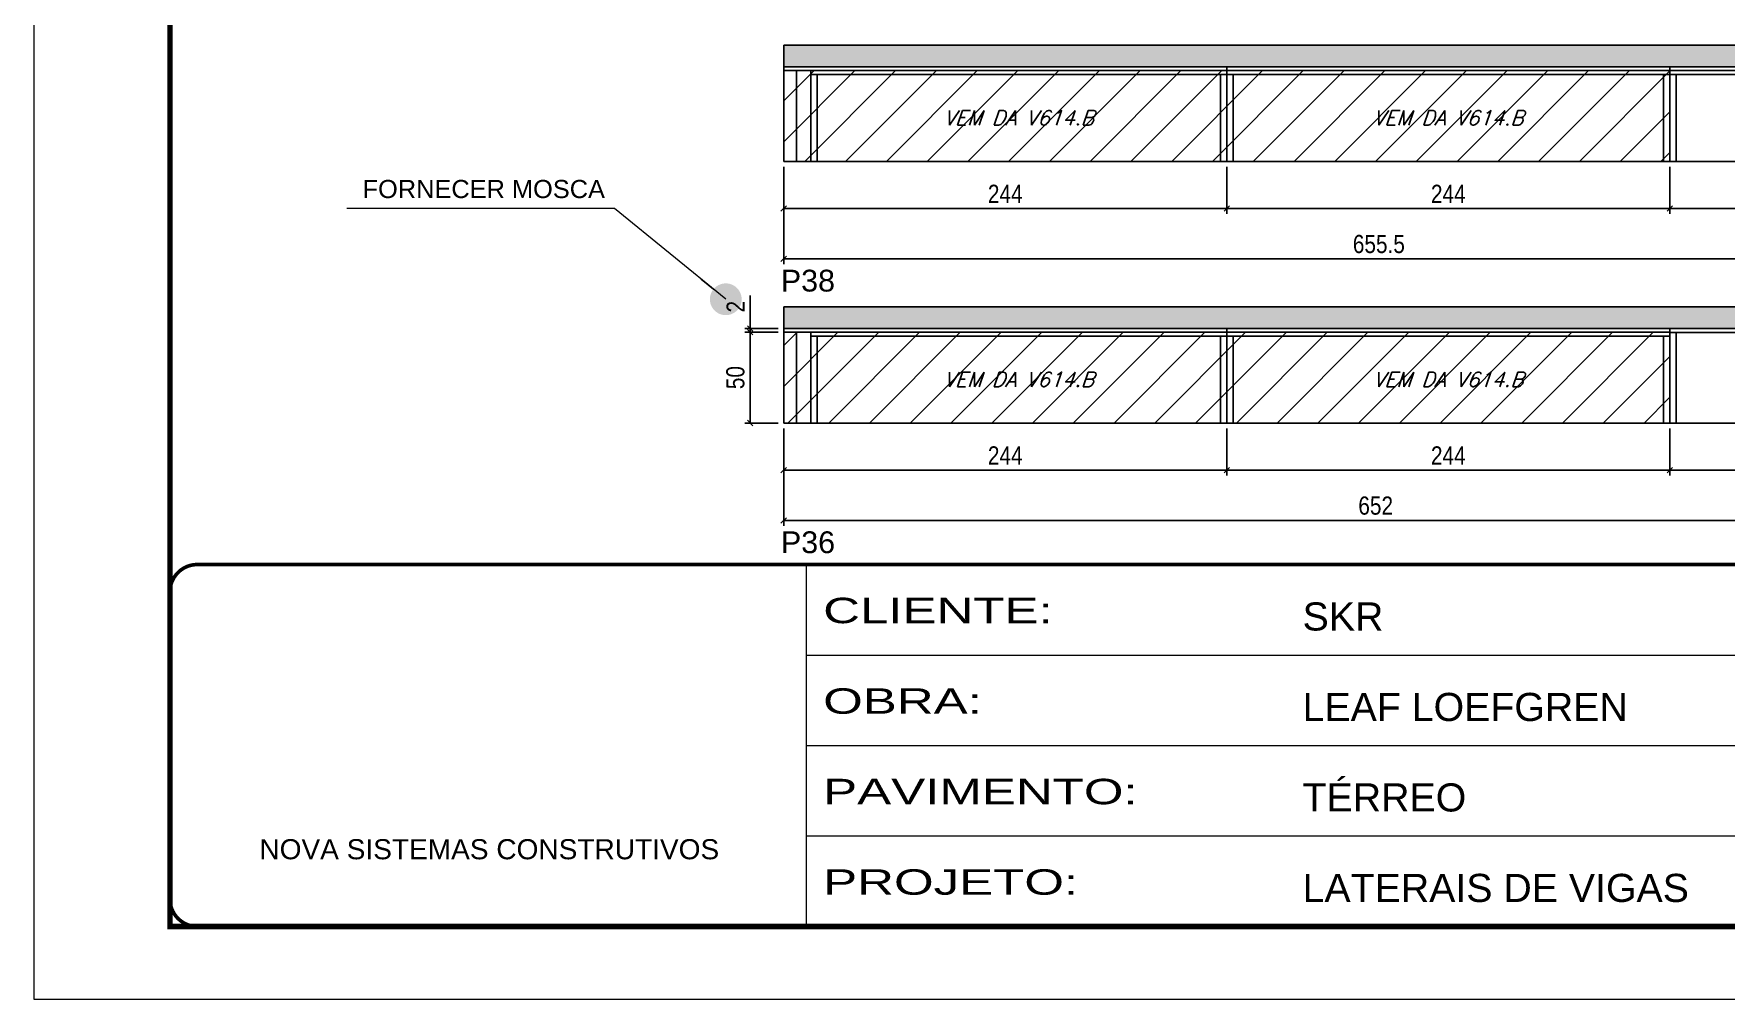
# Model space of a CAD drawing. Extents: x 3309 to 9590, y -2522 to 14608.
# Drawn here: x 6493 to 7425, y 11261 to 11792 of the extents above; entities that cross this region are included whole.
import ezdxf

# ---------------------------------------------------------------- set-up
doc = ezdxf.new("R2010")
doc.units = 0
doc.linetypes.add('CONTINUO', pattern=[0])
doc.linetypes.add('DASHED', pattern=[0.75, 0.5, -0.25])
for name, color, linetype in [('5', 5, 'Continuous'), ('COTA', 241, 'Continuous'), ('Painéis', 200, 'Continuous'), ('SARR_2.2x7', 40, 'Continuous'), ('SARR_3.5x7', 81, 'Continuous'), ('texto', 7, 'Continuous')]:
    doc.layers.add(name, color=color, linetype=linetype)
for name, color, linetype, lineweight in [('CARIMBO', 255, 'Continuous', 9), ('Folhas', 255, 'Continuous', 9), ('Hachura', 251, 'Continuous', 9), ('SARRAFO DE PRESSAO', 251, 'DASHED', 9)]:
    doc.layers.add(name, color=color, linetype=linetype, lineweight=lineweight)
doc.styles.add('ARIAL', font='arial.ttf')
doc.styles.add('COTA TECNICA', font='techl___.ttf', dxfattribs={"height": 10})
doc.styles.add('Romans', font='romans.shx')
doc.styles.get("Standard").update_dxf_attribs({"font": 'arial.ttf'})
doc.styles.add('Tecnologia', font='')
doc.styles.get('Tecnologia').set_extended_font_data('Forgotten Futurist')
doc.dimstyles.new('3x', dxfattribs={"dimtxt": 10, "dimasz": 5, "dimexe": 7, "dimexo": 5, "dimgap": 4, "dimtad": 1, "dimdec": 4, "dimlfac": 0.333333, "dimdsep": 46, "dimtxsty": 'Standard', "dimblk": 'DOT', "dimcen": 0.09, "dimclrd": 1, "dimclre": 1, "dimclrt": 2, "dimadec": 0, "dimazin": 2, "dimtfac": 1, "dimtdec": 4, "dimtmove": 0, "dimatfit": 3, "dimldrblk": 'DOT', "dimfxl": 1, "dimtolj": 1, "dimtzin": 0, "dimlwd": 9, "dimlwe": 9, "dimarcsym": 0})
doc.dimstyles.new('PAINEL', dxfattribs={"dimtxt": 10, "dimasz": 3, "dimexe": 3, "dimexo": 3, "dimgap": 3, "dimtad": 1, "dimdec": 1, "dimzin": 12, "dimdsep": 46, "dimtxsty": 'COTA TECNICA', "dimblk1": 'OBLIQUE', "dimblk2": 'OBLIQUE', "dimsah": 1, "dimcen": 0.9, "dimclrd": 4, "dimclre": 4, "dimclrt": 240, "dimadec": 1, "dimazin": 3, "dimtfac": 1, "dimtdec": 1, "dimtmove": 0, "dimatfit": 3, "dimfxl": 1, "dimtolj": 1, "dimtzin": 12, "dimarcsym": 0})

# ---------------------------------------------------------------- blocks, each defined once
blk = doc.blocks.new('9999999999')
at = {"color": 30, "linetype": 'CONTINUO'}
for p, q in [((98564.56, 34230.21), (98564.56, 34429.45)), ((98564.56, 34379.64), (99583.98, 34379.64)), ((98564.56, 34329.83), (99487.98, 34329.83)), ((98564.56, 34280.02), (99487.98, 34280.02))]:
    blk.add_line(p, q, dxfattribs=at)
at = {"color": 30, "linetype": 'CONTINUO', "const_width": 2}
blk.add_lwpolyline([(99583.98, 34230.21), (99583.98, 34414.45, 0.414214), (99568.98, 34429.45), (98228.98, 34429.45, 0.414214), (98213.98, 34414.45), (98213.98, 34245.21, 0.414214), (98228.98, 34230.21), (99583.98, 34230.21)], format="xyb", dxfattribs=at)
at = {"layer": 'Folhas'}
blk.add_lwpolyline([(98138.98, 34190.21), (99623.98, 34190.21), (99623.98, 35240.21), (98138.98, 35240.21)], close=True, dxfattribs=at)
at = {"layer": 'Folhas', "color": 30, "const_width": 3}
blk.add_lwpolyline([(98213.98, 34230.21), (99583.98, 34230.21), (99583.98, 35200.21), (98213.98, 35200.21)], close=True, dxfattribs=at)
at = {"color": 7, "linetype": 'Continuous', "ltscale": 5, "style": 'ARIAL'}
for s, height, p in [('SKR', 15.483, (98837.68, 34393.13)), ('LEAF LOEFGREN', 15.4829, (98837.68, 34343.32)), ('TÉRREO', 15.483, (98837.68, 34293.51)), ('NOVA SISTEMAS CONSTRUTIVOS', 11.0592, (98263.19, 34267.21)), ('LATERAIS DE VIGAS', 15.4829, (98837.68, 34243.7))]:
    blk.add_text(s, height=height, dxfattribs=at).set_placement(p)
at = {"layer": 'Folhas', "color": 7, "style": 'Tecnologia', "width": 1.5}
for s, p in [('CLIENTE:', (98573.65, 34397.17)), ('OBRA:', (98573.65, 34347.31)), ('PAVIMENTO:', (98573.65, 34297.5)), ('PROJETO:', (98573.65, 34247.69))]:
    blk.add_text(s, height=14, dxfattribs=at).set_placement(p)
blk = doc.blocks.new('_Oblique')
at = {"color": 0, "linetype": 'ByBlock', "lineweight": -2}
blk.add_line((-0.5, -0.5), (0.5, 0.5), dxfattribs=at)
blk = doc.blocks.new('*D1625')
at = {"layer": 'COTA', "color": 4, "linetype": 'ByBlock', "lineweight": -2, "transparency": 16777216}
for p, q in [((6905.81, 11718.87), (6905.81, 11692.95)), ((7149.81, 11718.87), (7149.81, 11692.95)), ((7149.81, 11695.95), (6905.81, 11695.95))]:
    blk.add_line(p, q, dxfattribs=at)
at = {"layer": 'Defpoints', "color": 0, "linetype": 'ByBlock', "transparency": 16777216}
for p in [(6905.81, 11721.87), (7149.81, 11721.87), (6905.81, 11695.95)]:
    blk.add_point(p, dxfattribs=at)
at = {"layer": 'COTA', "color": 4, "linetype": 'ByBlock', "lineweight": -2, "transparency": 16777216, "xscale": 3, "yscale": 3, "zscale": 3, "rotation": 180}
blk.add_blockref('_Oblique', (6905.81, 11695.95), dxfattribs=at)
at = {"layer": 'COTA', "color": 4, "linetype": 'ByBlock', "lineweight": -2, "transparency": 16777216, "xscale": 3, "yscale": 3, "zscale": 3}
blk.add_blockref('_Oblique', (7149.81, 11695.95), dxfattribs=at)
at = {"layer": 'COTA', "color": 240, "linetype": 'ByBlock', "transparency": 16777216, "insert": (7027.81, 11704.03), "char_height": 10, "attachment_point": 5, "style": 'COTA TECNICA'}
blk.add_mtext('\\A1;244', dxfattribs=at)
blk = doc.blocks.new('*D1631')
at = {"layer": 'COTA', "color": 4, "linetype": 'ByBlock', "lineweight": -2, "transparency": 16777216}
for p, q in [((6905.81, 11718.87), (6905.81, 11665.24)), ((7561.31, 11718.87), (7561.31, 11665.24)), ((7561.31, 11668.24), (6905.81, 11668.24))]:
    blk.add_line(p, q, dxfattribs=at)
at = {"layer": 'Defpoints', "color": 0, "linetype": 'ByBlock', "transparency": 16777216}
for p in [(6905.81, 11721.87), (7561.31, 11721.87), (6905.81, 11668.24)]:
    blk.add_point(p, dxfattribs=at)
at = {"layer": 'COTA', "color": 4, "linetype": 'ByBlock', "lineweight": -2, "transparency": 16777216, "xscale": 3, "yscale": 3, "zscale": 3, "rotation": 180}
blk.add_blockref('_Oblique', (6905.81, 11668.24), dxfattribs=at)
at = {"layer": 'COTA', "color": 4, "linetype": 'ByBlock', "lineweight": -2, "transparency": 16777216, "xscale": 3, "yscale": 3, "zscale": 3}
blk.add_blockref('_Oblique', (7561.31, 11668.24), dxfattribs=at)
at = {"layer": 'COTA', "color": 240, "linetype": 'ByBlock', "transparency": 16777216, "insert": (7233.56, 11676.35), "char_height": 10, "attachment_point": 5, "style": 'COTA TECNICA'}
blk.add_mtext('\\A1;655.5', dxfattribs=at)
blk = doc.blocks.new('*D1626')
at = {"layer": 'COTA', "color": 4, "lineweight": -2, "transparency": 16777216}
for p, q in [((7149.81, 11718.87), (7149.81, 11692.95)), ((7393.81, 11718.87), (7393.81, 11692.95)), ((7149.81, 11695.95), (7393.81, 11695.95))]:
    blk.add_line(p, q, dxfattribs=at)
at = {"layer": 'Defpoints', "color": 0, "transparency": 16777216}
for p in [(7149.81, 11721.87, 0), (7393.81, 11721.87, 0), (7393.81, 11695.95)]:
    blk.add_point(p, dxfattribs=at)
at = {"layer": 'COTA', "color": 4, "lineweight": -2, "transparency": 16777216, "xscale": 3, "yscale": 3, "zscale": 3, "rotation": 180}
blk.add_blockref('_Oblique', (7149.81, 11695.95), dxfattribs=at)
at = {"layer": 'COTA', "color": 4, "lineweight": -2, "transparency": 16777216, "xscale": 3, "yscale": 3, "zscale": 3}
blk.add_blockref('_Oblique', (7393.81, 11695.95), dxfattribs=at)
at = {"layer": 'COTA', "color": 240, "transparency": 16777216, "insert": (7271.81, 11704.03), "char_height": 10, "attachment_point": 5, "style": 'COTA TECNICA'}
blk.add_mtext('\\A1;244', dxfattribs=at)
blk = doc.blocks.new('*D1628')
at = {"layer": 'COTA', "color": 4, "lineweight": -2, "transparency": 16777216}
for p, q in [((7393.81, 11718.87), (7393.81, 11692.95)), ((7561.31, 11718.87), (7561.31, 11692.95)), ((7393.81, 11695.95), (7561.31, 11695.95))]:
    blk.add_line(p, q, dxfattribs=at)
at = {"layer": 'Defpoints', "color": 0, "transparency": 16777216}
for p in [(7393.81, 11721.87, 0), (7561.31, 11721.87, 0), (7561.31, 11695.95)]:
    blk.add_point(p, dxfattribs=at)
at = {"layer": 'COTA', "color": 4, "lineweight": -2, "transparency": 16777216, "xscale": 3, "yscale": 3, "zscale": 3, "rotation": 180}
blk.add_blockref('_Oblique', (7393.81, 11695.95), dxfattribs=at)
at = {"layer": 'COTA', "color": 4, "lineweight": -2, "transparency": 16777216, "xscale": 3, "yscale": 3, "zscale": 3}
blk.add_blockref('_Oblique', (7561.31, 11695.95), dxfattribs=at)
at = {"layer": 'COTA', "color": 240, "transparency": 16777216, "insert": (7477.56, 11704.06), "char_height": 10, "attachment_point": 5, "style": 'COTA TECNICA'}
blk.add_mtext('\\A1;167.5', dxfattribs=at)
blk = doc.blocks.new('*D1632')
at = {"layer": 'COTA', "color": 4, "linetype": 'ByBlock', "lineweight": -2, "transparency": 16777216}
for p, q in [((6905.81, 11574.86), (6905.81, 11548.94)), ((7149.81, 11574.86), (7149.81, 11548.94)), ((7149.81, 11551.94), (6905.81, 11551.94))]:
    blk.add_line(p, q, dxfattribs=at)
at = {"layer": 'Defpoints', "color": 0, "linetype": 'ByBlock', "transparency": 16777216}
for p in [(6905.81, 11577.86), (7149.81, 11577.86), (6905.81, 11551.94)]:
    blk.add_point(p, dxfattribs=at)
at = {"layer": 'COTA', "color": 4, "linetype": 'ByBlock', "lineweight": -2, "transparency": 16777216, "xscale": 3, "yscale": 3, "zscale": 3, "rotation": 180}
blk.add_blockref('_Oblique', (6905.81, 11551.94), dxfattribs=at)
at = {"layer": 'COTA', "color": 4, "linetype": 'ByBlock', "lineweight": -2, "transparency": 16777216, "xscale": 3, "yscale": 3, "zscale": 3}
blk.add_blockref('_Oblique', (7149.81, 11551.94), dxfattribs=at)
at = {"layer": 'COTA', "color": 240, "linetype": 'ByBlock', "transparency": 16777216, "insert": (7027.81, 11560.01), "char_height": 10, "attachment_point": 5, "style": 'COTA TECNICA'}
blk.add_mtext('\\A1;244', dxfattribs=at)
blk = doc.blocks.new('*D1635')
at = {"layer": 'COTA', "color": 4, "linetype": 'ByBlock', "lineweight": -2, "transparency": 16777216}
for p, q in [((6905.81, 11574.86), (6905.81, 11521.23)), ((7557.81, 11574.86), (7557.81, 11521.23)), ((7557.81, 11524.23), (6905.81, 11524.23))]:
    blk.add_line(p, q, dxfattribs=at)
at = {"layer": 'Defpoints', "color": 0, "linetype": 'ByBlock', "transparency": 16777216}
for p in [(6905.81, 11577.86), (7557.81, 11577.86), (6905.81, 11524.23)]:
    blk.add_point(p, dxfattribs=at)
at = {"layer": 'COTA', "color": 4, "linetype": 'ByBlock', "lineweight": -2, "transparency": 16777216, "xscale": 3, "yscale": 3, "zscale": 3, "rotation": 180}
blk.add_blockref('_Oblique', (6905.81, 11524.23), dxfattribs=at)
at = {"layer": 'COTA', "color": 4, "linetype": 'ByBlock', "lineweight": -2, "transparency": 16777216, "xscale": 3, "yscale": 3, "zscale": 3}
blk.add_blockref('_Oblique', (7557.81, 11524.23), dxfattribs=at)
at = {"layer": 'COTA', "color": 240, "linetype": 'ByBlock', "transparency": 16777216, "insert": (7231.81, 11532.34), "char_height": 10, "attachment_point": 5, "style": 'COTA TECNICA'}
blk.add_mtext('\\A1;652', dxfattribs=at)
blk = doc.blocks.new('*D1633')
at = {"layer": 'COTA', "color": 4, "lineweight": -2, "transparency": 16777216}
for p, q in [((7149.81, 11574.86), (7149.81, 11548.94)), ((7393.81, 11574.86), (7393.81, 11548.94)), ((7149.81, 11551.94), (7393.81, 11551.94))]:
    blk.add_line(p, q, dxfattribs=at)
at = {"layer": 'Defpoints', "color": 0, "transparency": 16777216}
for p in [(7149.81, 11577.86, 0), (7393.81, 11577.86, 0), (7393.81, 11551.94)]:
    blk.add_point(p, dxfattribs=at)
at = {"layer": 'COTA', "color": 4, "lineweight": -2, "transparency": 16777216, "xscale": 3, "yscale": 3, "zscale": 3, "rotation": 180}
blk.add_blockref('_Oblique', (7149.81, 11551.94), dxfattribs=at)
at = {"layer": 'COTA', "color": 4, "lineweight": -2, "transparency": 16777216, "xscale": 3, "yscale": 3, "zscale": 3}
blk.add_blockref('_Oblique', (7393.81, 11551.94), dxfattribs=at)
at = {"layer": 'COTA', "color": 240, "transparency": 16777216, "insert": (7271.81, 11560.01), "char_height": 10, "attachment_point": 5, "style": 'COTA TECNICA'}
blk.add_mtext('\\A1;244', dxfattribs=at)
blk = doc.blocks.new('*D1636')
at = {"layer": 'COTA', "color": 4, "lineweight": -2, "transparency": 16777216}
for p, q in [((7393.81, 11574.86), (7393.81, 11548.94)), ((7557.81, 11574.86), (7557.81, 11548.94)), ((7393.81, 11551.94), (7557.81, 11551.94))]:
    blk.add_line(p, q, dxfattribs=at)
at = {"layer": 'Defpoints', "color": 0, "transparency": 16777216}
for p in [(7393.81, 11577.86, 0), (7557.81, 11577.86, 0), (7557.81, 11551.94)]:
    blk.add_point(p, dxfattribs=at)
at = {"layer": 'COTA', "color": 4, "lineweight": -2, "transparency": 16777216, "xscale": 3, "yscale": 3, "zscale": 3, "rotation": 180}
blk.add_blockref('_Oblique', (7393.81, 11551.94), dxfattribs=at)
at = {"layer": 'COTA', "color": 4, "lineweight": -2, "transparency": 16777216, "xscale": 3, "yscale": 3, "zscale": 3}
blk.add_blockref('_Oblique', (7557.81, 11551.94), dxfattribs=at)
at = {"layer": 'COTA', "color": 240, "transparency": 16777216, "insert": (7475.81, 11560.04), "char_height": 10, "attachment_point": 5, "style": 'COTA TECNICA'}
blk.add_mtext('\\A1;164', dxfattribs=at)
blk = doc.blocks.new('*D2684')
at = {"layer": 'COTA', "color": 4, "lineweight": -2, "transparency": 16777216}
for p, q in [((6902.81, 11627.86), (6884.34, 11627.86)), ((6887.34, 11577.86), (6887.34, 11627.86)), ((6902.81, 11577.86), (6884.34, 11577.86))]:
    blk.add_line(p, q, dxfattribs=at)
at = {"layer": 'Defpoints', "color": 0, "transparency": 16777216}
for p in [(6887.34, 11627.86), (6905.81, 11627.86, 0), (6905.81, 11577.86, 0)]:
    blk.add_point(p, dxfattribs=at)
at = {"layer": 'COTA', "color": 4, "lineweight": -2, "transparency": 16777216, "xscale": 3, "yscale": 3, "zscale": 3}
for p, rotation in [((6887.34, 11627.86), 90), ((6887.34, 11577.86), 270)]:
    blk.add_blockref('_Oblique', p, dxfattribs=dict(at, rotation=rotation))
at = {"layer": 'COTA', "color": 240, "transparency": 16777216, "insert": (6879.23, 11602.86), "char_height": 10, "attachment_point": 5, "rotation": 90, "style": 'COTA TECNICA'}
blk.add_mtext('\\A1;50', dxfattribs=at)
blk = doc.blocks.new('*D2685')
at = {"layer": 'COTA', "color": 4, "lineweight": -2, "transparency": 16777216}
for p, q in [((6887.34, 11629.86), (6887.34, 11647.97)), ((6902.81, 11629.86), (6884.34, 11629.86)), ((6902.81, 11627.86), (6884.34, 11627.86)), ((6887.34, 11627.86), (6887.34, 11629.86)), ((6887.34, 11627.86), (6887.34, 11624.86))]:
    blk.add_line(p, q, dxfattribs=at)
at = {"layer": 'Defpoints', "color": 0, "transparency": 16777216}
for p in [(6887.34, 11629.86), (6905.81, 11629.86, 0), (6905.81, 11627.86, 0)]:
    blk.add_point(p, dxfattribs=at)
at = {"layer": 'COTA', "color": 4, "lineweight": -2, "transparency": 16777216, "xscale": 3, "yscale": 3, "zscale": 3}
for p, rotation in [((6887.34, 11629.86), 270), ((6887.34, 11627.86), 90)]:
    blk.add_blockref('_Oblique', p, dxfattribs=dict(at, rotation=rotation))
at = {"layer": 'COTA', "color": 240, "transparency": 16777216, "insert": (6879.34, 11641.91), "char_height": 10, "attachment_point": 5, "rotation": 90, "style": 'COTA TECNICA'}
blk.add_mtext('\\A1;2', dxfattribs=at)
blk = doc.blocks.new('_Dot')
at = {"color": 0, "linetype": 'ByBlock', "lineweight": -2}
blk.add_line((-0.5, 0), (-1, 0), dxfattribs=at)
at = {"color": 0, "linetype": 'ByBlock', "const_width": 0.5}
blk.add_lwpolyline([(-0.25, 0, 1), (0.25, 0, 1)], format="xyb", close=True, dxfattribs=at)

msp = doc.modelspace()

# ---------------------------------------------------------------- hatches: boundary and pattern name
at = {"layer": 'COTA'}
h = msp.add_hatch(dxfattribs=at)
h.set_pattern_fill('AR-CONC', color=256, scale=0.03)
h.set_pattern_definition([(50, (-20.934, -1490.138), (5.4655401, -0.4781726), [0.5715, -6.2865]), (355, (-20.934, -1490.138), (-1.0573026, 5.7317054), [0.4572, -5.0292175]), (100.451445, (-20.4784, -1490.1777), (4.4082374, 5.2535326), [0.4857003, -5.3427073]), (46.1842, (-20.934, -1488.614), (8.1323712, -1.2612698), [0.85725, -9.42975]), (96.63556, (-20.256, -1488.719), (7.122124, 7.4227837), [0.7285507, -8.0140682]), (351.18415, (-20.934, -1488.614), (7.122124, 7.4227837), [0.685799, -7.543792]), (21, (-20.172, -1488.995), (4.5484317, -3.067956), [0.5715, -6.2865]), (326, (-20.172, -1488.995), (1.8540609, 5.525639), [0.4572, -5.0292]), (71.451445, (-19.793, -1489.2505), (6.4024926, 2.457683), [0.4857003, -5.3426981]), (37.5, (-20.934, -1490.1379), (0.0926581, 2.53665117), [0, -4.96824, 0, -5.1054, 0, -5.04825]), (7.5, (-20.934, -1490.138), (2.00458988, 3.00541724), [0, -2.91084, 0, -4.85394, 0, -1.92405]), (327.5, (-22.6332, -1490.1379), (4.06771786, -0.17186232), [0, -1.905, 0, -5.9436, 0, -7.8867]), (317.5, (-23.395, -1490.138), (4.44387544, 0.7627947), [0, -2.4765, 0, -3.94716, 0, -5.6007])])
h.paths.add_polyline_path([(7561.31, 11773.87), (7561.31, 11785.87), (6905.81, 11785.87), (6905.81, 11773.87)])
h = msp.add_hatch(dxfattribs=at)
h.set_pattern_fill('AR-CONC', color=256, scale=0.03)
h.set_pattern_definition([(50, (-20.934, -1634.15), (5.4655401, -0.4781726), [0.5715, -6.2865]), (355, (-20.934, -1634.15), (-1.0573026, 5.7317054), [0.4572, -5.0292175]), (100.451445, (-20.4784, -1634.19), (4.4082374, 5.2535326), [0.4857003, -5.3427073]), (46.1842, (-20.934, -1632.626), (8.1323712, -1.2612698), [0.85725, -9.42975]), (96.63556, (-20.256, -1632.731), (7.122124, 7.4227837), [0.7285507, -8.0140682]), (351.18415, (-20.934, -1632.626), (7.122124, 7.4227837), [0.685799, -7.543792]), (21, (-20.172, -1633.007), (4.5484317, -3.067956), [0.5715, -6.2865]), (326, (-20.172, -1633.007), (1.8540609, 5.525639), [0.4572, -5.0292]), (71.451445, (-19.793, -1633.2627), (6.4024926, 2.457683), [0.4857003, -5.3426981]), (37.5, (-20.934, -1634.15), (0.0926581, 2.53665117), [0, -4.96824, 0, -5.1054, 0, -5.04825]), (7.5, (-20.934, -1634.15), (2.00458988, 3.00541724), [0, -2.91084, 0, -4.85394, 0, -1.92405]), (327.5, (-22.6332, -1634.15), (4.06771786, -0.17186232), [0, -1.905, 0, -5.9436, 0, -7.8867]), (317.5, (-23.395, -1634.15), (4.44387544, 0.7627947), [0, -2.4765, 0, -3.94716, 0, -5.6007])])
h.paths.add_polyline_path([(7557.81, 11629.86), (7557.81, 11641.86), (6905.81, 11641.86), (6905.81, 11629.86)])
at = {"layer": 'Hachura', "linetype": 'ByBlock'}
h = msp.add_hatch(dxfattribs=at)
h.set_pattern_fill('ANSI31', color=256, scale=5)
h.paths.add_polyline_path([(6905.81, 11771.87), (6905.81, 11721.87), (7149.81, 11721.87), (7149.81, 11771.87)])
h.paths.add_polyline_path([(7149.81, 11771.87), (7149.81, 11721.87), (7393.81, 11721.87), (7393.81, 11771.87)])
h.paths.add_polyline_path([(7149.81, 11627.86), (7149.81, 11577.86), (7393.81, 11577.86), (7393.81, 11627.86)])
h.paths.add_polyline_path([(6905.81, 11627.86), (6905.81, 11577.86), (7149.81, 11577.86), (7149.81, 11627.86)])

# ---------------------------------------------------------------- linework, layer by layer
at = {"layer": 'COTA'}
for p, q in [((6905.81, 11773.87, 0), (6905.81, 11785.87, 0)), ((6905.81, 11785.87, 0), (7561.31, 11785.87, 0)), ((6905.81, 11629.86, 0), (6905.81, 11641.86, 0)), ((6905.81, 11641.86, 0), (7557.81, 11641.86, 0))]:
    msp.add_line(p, q, dxfattribs=at)
at = {"layer": 'Painéis', "linetype": 'ByBlock'}
for p, q in [((7561.31, 11773.87, 0), (6905.81, 11773.87, 0)), ((6905.81, 11721.87, 0), (6905.81, 11773.87, 0)), ((7149.81, 11721.87, 0), (7149.81, 11773.87, 0)), ((7393.81, 11721.87, 0), (7393.81, 11773.87, 0)), ((7561.31, 11721.87, 0), (6905.81, 11721.87, 0)), ((7557.81, 11629.86, 0), (6905.81, 11629.86, 0)), ((6905.81, 11577.86, 0), (6905.81, 11629.86, 0)), ((7149.81, 11577.86, 0), (7149.81, 11629.86, 0)), ((7393.81, 11577.86, 0), (7393.81, 11629.86, 0)), ((7557.81, 11577.86, 0), (6905.81, 11577.86, 0))]:
    msp.add_line(p, q, dxfattribs=at)
at = {"layer": 'Painéis', "linetype": 'ByBlock', "elevation": 0}
for points in [[(6905.81, 11773.87), (7561.31, 11773.87), (7561.31, 11771.87), (6905.81, 11771.87)], [(7393.81, 11629.86), (6905.81, 11629.86), (6905.81, 11627.86), (7393.81, 11627.86)]]:
    msp.add_lwpolyline(points, close=True, dxfattribs=at)
at = {"layer": 'SARR_2.2x7', "linetype": 'Continuous'}
for p, q in [((6912.81, 11721.87, 0), (6912.81, 11771.87, 0)), ((7149.81, 11769.67, 0), (6920.81, 11769.67, 0)), ((7393.81, 11769.67, 0), (7149.81, 11769.67, 0)), ((7546.31, 11769.67, 0), (7393.81, 11769.67, 0)), ((6912.81, 11577.86, 0), (6912.81, 11627.86, 0)), ((7149.81, 11625.66, 0), (6920.81, 11625.66, 0)), ((7393.81, 11625.66, 0), (7149.81, 11625.66, 0)), ((7542.81, 11627.66, 0), (7393.81, 11627.66, 0))]:
    msp.add_line(p, q, dxfattribs=at)
at = {"layer": 'SARR_3.5x7'}
for p, q in [((6920.81, 11771.87, 0), (6920.81, 11721.87, 0)), ((6924.31, 11769.67, 0), (6924.31, 11721.87, 0)), ((7146.31, 11769.67, 0), (7146.31, 11721.87, 0)), ((7153.31, 11769.67, 0), (7153.31, 11721.87, 0)), ((7390.31, 11769.67, 0), (7390.31, 11721.87, 0)), ((7397.31, 11769.67, 0), (7397.31, 11721.87, 0)), ((6920.81, 11627.86, 0), (6920.81, 11577.86, 0)), ((6924.31, 11625.66, 0), (6924.31, 11577.86, 0)), ((7146.31, 11625.66, 0), (7146.31, 11577.86, 0)), ((7153.31, 11625.66, 0), (7153.31, 11577.86, 0)), ((7390.31, 11625.66, 0), (7390.31, 11577.86, 0)), ((7397.31, 11627.66, 0), (7397.31, 11577.86, 0))]:
    msp.add_line(p, q, dxfattribs=at)

# ---------------------------------------------------------------- block references
at = {"layer": 'SARRAFO DE PRESSAO', "color": 6, "linetype": 'ByBlock'}
msp.add_blockref('9999999999', (-91646.11, -22929.5), dxfattribs=at)

# ---------------------------------------------------------------- texts
at = {"layer": '5', "linetype": 'Continuous'}
for s, p in [('P38', (6904.24, 11650.23, 0)), ('P36', (6904.28, 11506.22, 0))]:
    msp.add_text(s, height=12, rotation=359.99996, dxfattribs=at).set_placement(p)
at = {"layer": 'CARIMBO', "style": 'ARIAL'}
msp.add_text('FORNECER MOSCA', height=10, dxfattribs=at).set_placement((6673.9, 11701.68, 0))
at = {"layer": 'texto', "color": 2, "char_height": 8, "attachment_point": 5, "style": 'Romans'}
for insert in [(7035.31, 11745.87, 0), (7271.81, 11745.87, 0), (7035.31, 11601.86, 0), (7271.81, 11601.86, 0)]:
    msp.add_mtext('{\\Q19;\\C256;VEM DA V614.B}', dxfattribs=dict(at, insert=insert))

# ---------------------------------------------------------------- dimensions: what is measured, and where the dimension line sits
at = {"layer": 'COTA', "linetype": 'ByBlock'}
for base, p1, p2, picture, middle in [((6905.81, 11695.95, 0), (7149.81, 11721.87, 0), (6905.81, 11721.87, 0), '*D1625', (7027.81, 11704.03, 0)), ((6905.81, 11551.94, 0), (7149.81, 11577.86, 0), (6905.81, 11577.86, 0), '*D1632', (7027.81, 11560.01, 0))]:
    dim = msp.add_linear_dim(base=base, p1=p1, p2=p2, angle=180, dimstyle='PAINEL', override={"dimtmove": 1}, dxfattribs=at)
    dim.commit()
    dim.dimension.update_dxf_attribs({"geometry": picture, "text_midpoint": middle})
for base, p1, p2, picture, middle in [((6905.81, 11668.24, 0), (7561.31, 11721.87, 0), (6905.81, 11721.87, 0), '*D1631', (7233.56, 11676.35, 0)), ((6905.81, 11524.23, 0), (7557.81, 11577.86, 0), (6905.81, 11577.86, 0), '*D1635', (7231.81, 11532.34, 0))]:
    dim = msp.add_linear_dim(base=base, p1=p1, p2=p2, angle=180, dimstyle='PAINEL', dxfattribs=at)
    dim.commit()
    dim.dimension.update_dxf_attribs({"geometry": picture, "text_midpoint": middle})
at = {"layer": 'COTA'}
for base, p1, p2, picture, middle in [((7393.81, 11695.95), (7149.81, 11721.87, 0), (7393.81, 11721.87, 0), '*D1626', (7271.81, 11704.03)), ((7561.31, 11695.95), (7393.81, 11721.87, 0), (7561.31, 11721.87, 0), '*D1628', (7477.56, 11704.06)), ((7393.81, 11551.94), (7149.81, 11577.86, 0), (7393.81, 11577.86, 0), '*D1633', (7271.81, 11560.01)), ((7557.81, 11551.94), (7393.81, 11577.86, 0), (7557.81, 11577.86, 0), '*D1636', (7475.81, 11560.04))]:
    dim = msp.add_linear_dim(base=base, p1=p1, p2=p2, dimstyle='PAINEL', dxfattribs=at)
    dim.commit()
    dim.dimension.update_dxf_attribs({"geometry": picture, "text_midpoint": middle})
for base, p1, p2, picture, middle in [((6887.34, 11629.86), (6905.81, 11627.86, 0), (6905.81, 11629.86, 0), '*D2685', (6879.34, 11641.91)), ((6887.34, 11627.86), (6905.81, 11577.86, 0), (6905.81, 11627.86, 0), '*D2684', (6879.23, 11602.86))]:
    dim = msp.add_linear_dim(base=base, p1=p1, p2=p2, angle=90, dimstyle='PAINEL', dxfattribs=at)
    dim.commit()
    dim.dimension.update_dxf_attribs({"geometry": picture, "text_midpoint": middle})

# ---------------------------------------------------------------- leaders
at = {"layer": 'Hachura'}
msp.add_leader([(6873.92, 11645.98, 0), (6812.64, 11695.95, 0), (6665.19, 11695.95, 0)], dimstyle='3x', override={"dimasz": 17.5, "dimgap": 4, "dimtad": 0}, dxfattribs=at)

doc.saveas('drawing.dxf')
